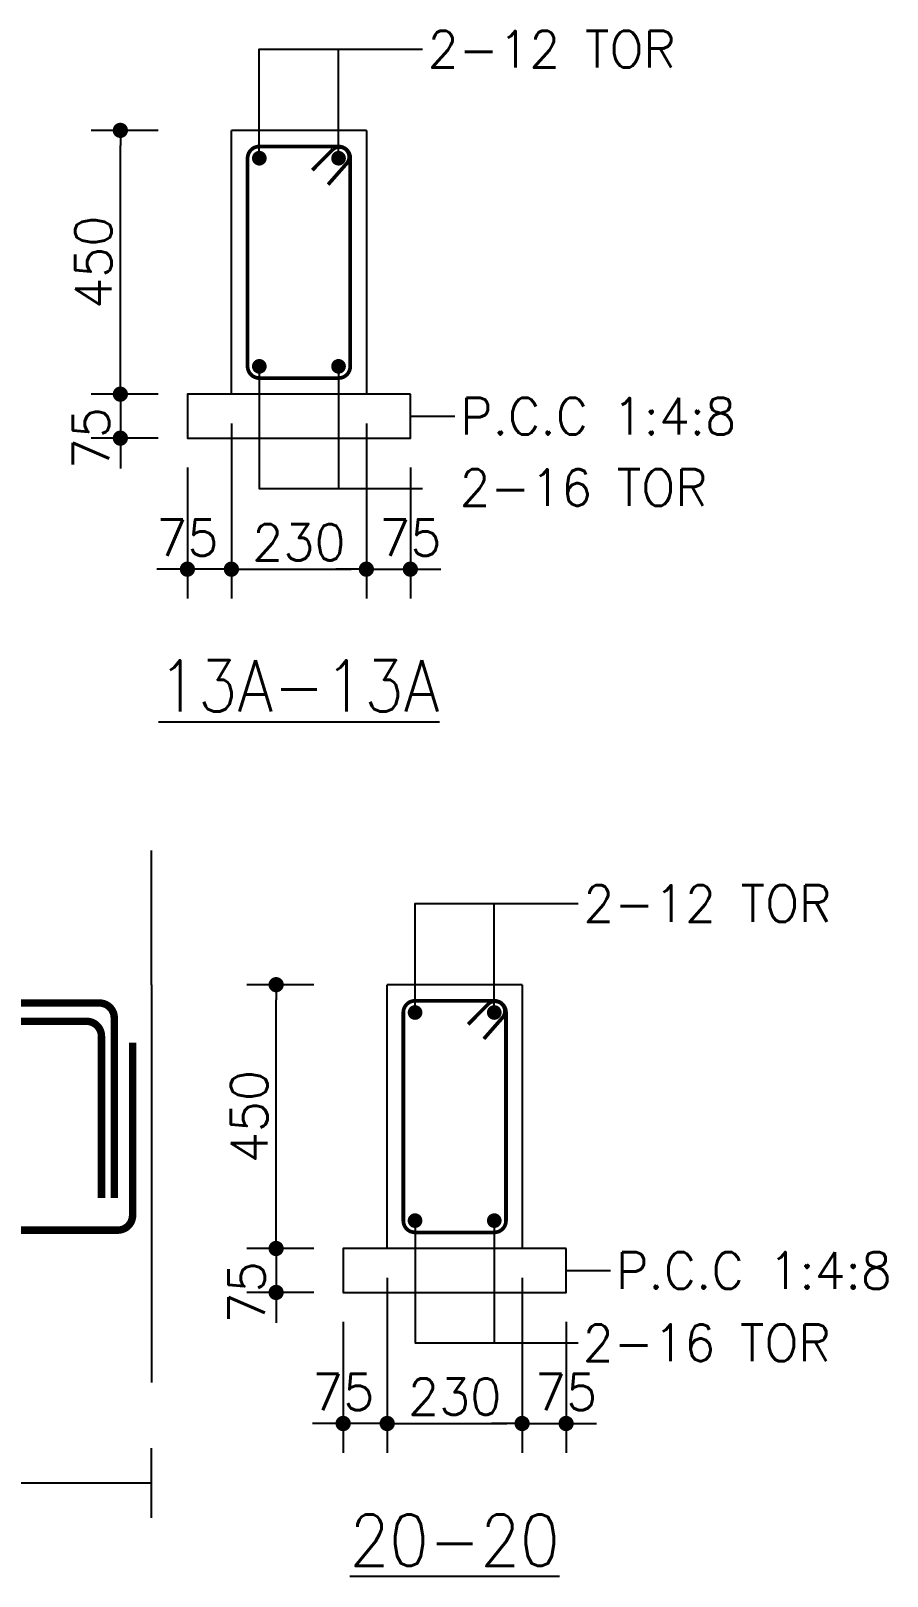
# Model space of a CAD drawing. Extents: x -200722 to 834823, y -494970 to 88783.
# Drawn here: x 298044 to 303881, y -388737 to -378194 of the extents above; entities that cross this region are included whole.
import ezdxf
from ezdxf.enums import TextEntityAlignment as Align

# ---------------------------------------------------------------- set-up
doc = ezdxf.new("R2010")
doc.units = 0
doc.header["$LTSCALE"] = 100
doc.header["$MEASUREMENT"] = 0
doc.header["$PDMODE"] = 34
doc.layers.get('0').update_dxf_attribs({"linetype": 'CONTINUOUS'})
doc.layers.get('DEFPOINTS').update_dxf_attribs({"linetype": 'CONTINUOUS'})
for name, color, linetype in [('B_NO', 3, 'CONTINUOUS'), ('BEAM', 4, 'CONTINUOUS'), ('STEEL', 6, 'CONTINUOUS'), ('TEXT', 2, 'CONTINUOUS')]:
    doc.layers.add(name, color=color, linetype=linetype)
doc.styles.add('ROMANS', font='romans.shx')
doc.styles.get("Standard").update_dxf_attribs({"font": 'simplex.shx'})
doc.dimstyles.new('STANDARD$0', dxfattribs={"dimtxt": 2.5, "dimasz": 2.5, "dimexe": 2, "dimexo": 0.7, "dimgap": 0.9, "dimtad": 1, "dimdec": 0, "dimdsep": 46, "dimtxsty": 'ROMANS', "dimcen": 0.09, "dimclrd": 4, "dimclre": 4, "dimclrt": 3, "dimadec": 0, "dimazin": 0, "dimtfac": 1, "dimtdec": 0, "dimtmove": 0, "dimatfit": 3, "dimfxl": 1, "dimtolj": 1, "dimtzin": 0, "dimarcsym": 0})

# ---------------------------------------------------------------- blocks, each defined once
blk = doc.blocks.new('DOT')
at = {"color": 0, "linetype": 'ByBlock'}
blk.add_line((-0.5, 0), (-1, 0), dxfattribs=at)
at = {"color": 0, "linetype": 'ByBlock', "const_width": 0.5}
blk.add_lwpolyline([(-0.25, 0, 1), (0.25, 0, 1)], format="xyb", close=True, dxfattribs=at)
blk = doc.blocks.new('*D1533')
at = {"layer": 'BEAM', "color": 0, "lineweight": -2, "transparency": 16777216}
for p, q in [((300473, -386702), (300473, -387896)), ((301393, -386702), (301393, -387896)), ((300577, -387696), (301289, -387696))]:
    blk.add_line(p, q, dxfattribs=at)
at = {"layer": 'DEFPOINTS', "color": 0, "lineweight": -3, "transparency": 16777216}
for p in [(300473, -386502), (301393, -386502), (301393, -387696)]:
    blk.add_point(p, dxfattribs=at)
at = {"layer": 'BEAM', "color": 0, "lineweight": -2, "transparency": 16777216, "xscale": 104, "yscale": 104, "zscale": 104, "rotation": 180}
blk.add_blockref('DOT', (300473, -387696), dxfattribs=at)
at = {"layer": 'BEAM', "color": 0, "lineweight": -2, "transparency": 16777216, "xscale": 104, "yscale": 104, "zscale": 104}
blk.add_blockref('DOT', (301393, -387696), dxfattribs=at)
at = {"layer": 'BEAM', "color": 0, "transparency": 16777216, "insert": (300933, -387512), "char_height": 248, "attachment_point": 5}
blk.add_mtext('\\A1;230', dxfattribs=at)
blk = doc.blocks.new('_DOT')
at = {"color": 0, "linetype": 'ByBlock'}
blk.add_line((-0.5, 0), (-1, 0), dxfattribs=at)
at = {"color": 0, "linetype": 'ByBlock', "const_width": 0.5}
blk.add_lwpolyline([(-0.25, 0, 1), (0.25, 0, 1)], format="xyb", close=True, dxfattribs=at)
blk = doc.blocks.new('*D1534')
at = {"layer": 'BEAM', "color": 0, "lineweight": -2, "transparency": 16777216}
for p, q in [((299973, -384702), (299516, -384702)), ((299716, -386398), (299716, -384806)), ((299973, -386502), (299516, -386502))]:
    blk.add_line(p, q, dxfattribs=at)
at = {"layer": 'DEFPOINTS', "color": 0, "lineweight": -3, "transparency": 16777216}
for p in [(299716, -384702), (300173, -384702), (300173, -386502)]:
    blk.add_point(p, dxfattribs=at)
at = {"layer": 'BEAM', "color": 0, "lineweight": -2, "transparency": 16777216, "xscale": 104, "yscale": 104, "zscale": 104}
for p, rotation in [((299716, -384702), 90), ((299716, -386502), 270)]:
    blk.add_blockref('DOT', p, dxfattribs=dict(at, rotation=rotation))
at = {"layer": 'BEAM', "color": 0, "transparency": 16777216, "insert": (299532, -385602), "char_height": 248, "attachment_point": 5, "rotation": 90}
blk.add_mtext('\\A1;450', dxfattribs=at)
blk = doc.blocks.new('*D1536')
at = {"layer": 'BEAM', "color": 0, "lineweight": -2, "transparency": 16777216}
for p, q in [((301393, -387002), (301393, -387896)), ((301693, -387002), (301693, -387896)), ((301289, -387696), (301185, -387696)), ((301393, -387696), (301693, -387696)), ((301797, -387696), (301901, -387696))]:
    blk.add_line(p, q, dxfattribs=at)
at = {"layer": 'DEFPOINTS', "color": 0, "lineweight": -3, "transparency": 16777216}
for p in [(301393, -386802), (301693, -386802), (301693, -387696)]:
    blk.add_point(p, dxfattribs=at)
at = {"layer": 'BEAM', "color": 0, "lineweight": -2, "transparency": 16777216, "xscale": 104, "yscale": 104, "zscale": 104}
blk.add_blockref('DOT', (301393, -387696), dxfattribs=at)
at = {"layer": 'BEAM', "color": 0, "lineweight": -2, "transparency": 16777216, "xscale": 104, "yscale": 104, "zscale": 104, "rotation": 180}
blk.add_blockref('DOT', (301693, -387696), dxfattribs=at)
at = {"layer": 'BEAM', "color": 0, "transparency": 16777216, "insert": (301693, -387480), "char_height": 248, "attachment_point": 5}
blk.add_mtext('\\A1;75', dxfattribs=at)
blk = doc.blocks.new('*D1537')
at = {"layer": 'BEAM', "color": 0, "lineweight": -2, "transparency": 16777216}
for p, q in [((300173, -387002), (300173, -387896)), ((300473, -387002), (300473, -387896)), ((300069, -387696), (299965, -387696)), ((300473, -387696), (300173, -387696)), ((300577, -387696), (300681, -387696))]:
    blk.add_line(p, q, dxfattribs=at)
at = {"layer": 'DEFPOINTS', "color": 0, "lineweight": -3, "transparency": 16777216}
for p in [(300173, -386802), (300473, -386802), (300173, -387696)]:
    blk.add_point(p, dxfattribs=at)
at = {"layer": 'BEAM', "color": 0, "lineweight": -2, "transparency": 16777216, "xscale": 104, "yscale": 104, "zscale": 104}
blk.add_blockref('DOT', (300173, -387696), dxfattribs=at)
at = {"layer": 'BEAM', "color": 0, "lineweight": -2, "transparency": 16777216, "xscale": 104, "yscale": 104, "zscale": 104, "rotation": 180}
blk.add_blockref('DOT', (300473, -387696), dxfattribs=at)
at = {"layer": 'BEAM', "color": 0, "transparency": 16777216, "insert": (300173, -387480), "char_height": 248, "attachment_point": 5}
blk.add_mtext('\\A1;75', dxfattribs=at)
blk = doc.blocks.new('*D1538')
at = {"layer": 'BEAM', "color": 0, "lineweight": -2, "transparency": 16777216}
for p, q in [((299716, -386398), (299716, -386294)), ((299973, -386502), (299516, -386502)), ((299716, -386502), (299716, -386802)), ((299973, -386802), (299516, -386802)), ((299716, -386906), (299716, -387010))]:
    blk.add_line(p, q, dxfattribs=at)
at = {"layer": 'DEFPOINTS', "color": 0, "lineweight": -3, "transparency": 16777216}
for p in [(300173, -386502), (299716, -386802), (300173, -386802)]:
    blk.add_point(p, dxfattribs=at)
at = {"layer": 'BEAM', "color": 0, "lineweight": -2, "transparency": 16777216, "xscale": 104, "yscale": 104, "zscale": 104}
for p, rotation in [((299716, -386502), 270), ((299716, -386802), 90)]:
    blk.add_blockref('DOT', p, dxfattribs=dict(at, rotation=rotation))
at = {"layer": 'BEAM', "color": 0, "transparency": 16777216, "insert": (299516, -386802), "char_height": 248, "attachment_point": 5, "rotation": 90}
blk.add_mtext('\\A1;75', dxfattribs=at)
blk = doc.blocks.new('*D1918')
at = {"layer": 'BEAM', "color": 0, "lineweight": -2, "transparency": 16777216}
for p, q in [((299411, -380873), (299411, -382067)), ((300331, -380873), (300331, -382067)), ((299515, -381867), (300227, -381867))]:
    blk.add_line(p, q, dxfattribs=at)
at = {"layer": 'DEFPOINTS', "color": 0, "lineweight": -3, "transparency": 16777216}
for p in [(299411, -380673), (300331, -380673), (300331, -381867)]:
    blk.add_point(p, dxfattribs=at)
at = {"layer": 'BEAM', "color": 0, "lineweight": -2, "transparency": 16777216, "xscale": 104, "yscale": 104, "zscale": 104, "rotation": 180}
blk.add_blockref('DOT', (299411, -381867), dxfattribs=at)
at = {"layer": 'BEAM', "color": 0, "lineweight": -2, "transparency": 16777216, "xscale": 104, "yscale": 104, "zscale": 104}
blk.add_blockref('DOT', (300331, -381867), dxfattribs=at)
at = {"layer": 'BEAM', "color": 0, "transparency": 16777216, "insert": (299871, -381683), "char_height": 248, "attachment_point": 5}
blk.add_mtext('\\A1;230', dxfattribs=at)
blk = doc.blocks.new('*D1919')
at = {"layer": 'BEAM', "color": 0, "lineweight": -2, "transparency": 16777216}
for p, q in [((298911, -378873), (298454, -378873)), ((298654, -380569), (298654, -378977)), ((298911, -380673), (298454, -380673))]:
    blk.add_line(p, q, dxfattribs=at)
at = {"layer": 'DEFPOINTS', "color": 0, "lineweight": -3, "transparency": 16777216}
for p in [(298654, -378873), (299111, -378873), (299111, -380673)]:
    blk.add_point(p, dxfattribs=at)
at = {"layer": 'BEAM', "color": 0, "lineweight": -2, "transparency": 16777216, "xscale": 104, "yscale": 104, "zscale": 104}
for p, rotation in [((298654, -378873), 90), ((298654, -380673), 270)]:
    blk.add_blockref('DOT', p, dxfattribs=dict(at, rotation=rotation))
at = {"layer": 'BEAM', "color": 0, "transparency": 16777216, "insert": (298470, -379773), "char_height": 248, "attachment_point": 5, "rotation": 90}
blk.add_mtext('\\A1;450', dxfattribs=at)
blk = doc.blocks.new('*D1921')
at = {"layer": 'BEAM', "color": 0, "lineweight": -2, "transparency": 16777216}
for p, q in [((300331, -381173), (300331, -382067)), ((300631, -381173), (300631, -382067)), ((300227, -381867), (300123, -381867)), ((300331, -381867), (300631, -381867)), ((300735, -381867), (300839, -381867))]:
    blk.add_line(p, q, dxfattribs=at)
at = {"layer": 'DEFPOINTS', "color": 0, "lineweight": -3, "transparency": 16777216}
for p in [(300331, -380973), (300631, -380973), (300631, -381867)]:
    blk.add_point(p, dxfattribs=at)
at = {"layer": 'BEAM', "color": 0, "lineweight": -2, "transparency": 16777216, "xscale": 104, "yscale": 104, "zscale": 104}
blk.add_blockref('DOT', (300331, -381867), dxfattribs=at)
at = {"layer": 'BEAM', "color": 0, "lineweight": -2, "transparency": 16777216, "xscale": 104, "yscale": 104, "zscale": 104, "rotation": 180}
blk.add_blockref('DOT', (300631, -381867), dxfattribs=at)
at = {"layer": 'BEAM', "color": 0, "transparency": 16777216, "insert": (300631, -381651), "char_height": 248, "attachment_point": 5}
blk.add_mtext('\\A1;75', dxfattribs=at)
blk = doc.blocks.new('*D1922')
at = {"layer": 'BEAM', "color": 0, "lineweight": -2, "transparency": 16777216}
for p, q in [((299111, -381173), (299111, -382067)), ((299411, -381173), (299411, -382067)), ((299007, -381867), (298903, -381867)), ((299411, -381867), (299111, -381867)), ((299515, -381867), (299619, -381867))]:
    blk.add_line(p, q, dxfattribs=at)
at = {"layer": 'DEFPOINTS', "color": 0, "lineweight": -3, "transparency": 16777216}
for p in [(299111, -380973), (299411, -380973), (299111, -381867)]:
    blk.add_point(p, dxfattribs=at)
at = {"layer": 'BEAM', "color": 0, "lineweight": -2, "transparency": 16777216, "xscale": 104, "yscale": 104, "zscale": 104}
blk.add_blockref('DOT', (299111, -381867), dxfattribs=at)
at = {"layer": 'BEAM', "color": 0, "lineweight": -2, "transparency": 16777216, "xscale": 104, "yscale": 104, "zscale": 104, "rotation": 180}
blk.add_blockref('DOT', (299411, -381867), dxfattribs=at)
at = {"layer": 'BEAM', "color": 0, "transparency": 16777216, "insert": (299111, -381651), "char_height": 248, "attachment_point": 5}
blk.add_mtext('\\A1;75', dxfattribs=at)
blk = doc.blocks.new('*D1923')
at = {"layer": 'BEAM', "color": 0, "lineweight": -2, "transparency": 16777216}
for p, q in [((298654, -380569), (298654, -380465)), ((298911, -380673), (298454, -380673)), ((298654, -380673), (298654, -380973)), ((298911, -380973), (298454, -380973)), ((298654, -381077), (298654, -381181))]:
    blk.add_line(p, q, dxfattribs=at)
at = {"layer": 'DEFPOINTS', "color": 0, "lineweight": -3, "transparency": 16777216}
for p in [(299111, -380673), (298654, -380973), (299111, -380973)]:
    blk.add_point(p, dxfattribs=at)
at = {"layer": 'BEAM', "color": 0, "lineweight": -2, "transparency": 16777216, "xscale": 104, "yscale": 104, "zscale": 104}
for p, rotation in [((298654, -380673), 270), ((298654, -380973), 90)]:
    blk.add_blockref('DOT', p, dxfattribs=dict(at, rotation=rotation))
at = {"layer": 'BEAM', "color": 0, "transparency": 16777216, "insert": (298454, -380973), "char_height": 248, "attachment_point": 5, "rotation": 90}
blk.add_mtext('\\A1;75', dxfattribs=at)

msp = doc.modelspace()

# ---------------------------------------------------------------- linework, layer by layer
at = {"layer": 'BEAM', "color": 18, "true_color": 0x000000}
for p, q in [((300331.4, -378873.1), (299411.4, -378873.1)), ((299411.4, -380673.1), (299411.4, -378873.1)), ((300331.4, -378873.1), (300331.4, -380673.1)), ((300331.4, -380673.1), (299411.4, -380673.1)), ((301393.1, -384701.9, 0), (300473.1, -384701.9, 0)), ((300473.1, -386501.9, 0), (300473.1, -384701.9, 0)), ((301393.1, -384701.9, 0), (301393.1, -386501.9, 0)), ((301393.1, -386501.9, 0), (300473.1, -386501.9, 0))]:
    msp.add_line(p, q, dxfattribs=at)
at = {"layer": 'BEAM', "color": 18, "linetype": 'ByBlock', "true_color": 0x000000}
for p, q in [((298867.4, -384701.9, 0), (298867.4, -383787.5, 0)), ((298867.4, -384701.9, 0), (298867.4, -386501.9)), ((298867.4, -386501.9), (298867.4, -387416.3)), ((298867.4, -388339.6, 0), (298867.4, -387864.3, 0)), ((288027.4, -388101.9, 0), (298867.4, -388101.9, 0))]:
    msp.add_line(p, q, dxfattribs=at)
at = {"layer": 'BEAM', "color": 18, "true_color": 0x000000, "elevation": 0}
for points in [[(300331.4, -379473.1), (300331.4, -380673.1)], [(301393.1, -385301.9), (301393.1, -386501.9)]]:
    msp.add_lwpolyline(points, dxfattribs=at)
for points in [[(300631.4, -380673.1), (299111.4, -380673.1), (299111.4, -380973.1), (300631.4, -380973.1)], [(301693.1, -386501.9), (300173.1, -386501.9), (300173.1, -386801.9), (301693.1, -386801.9)]]:
    msp.add_lwpolyline(points, close=True, dxfattribs=at)
at = {"layer": 'STEEL', "color": 18, "true_color": 0x000000, "elevation": 0}
for points, const_width in [([(299601.4, -378983.1), (300141.4, -378983.1, -0.4142136), (300221.4, -379063.1), (300221.4, -380483.1, -0.4142136), (300141.4, -380563.1), (299601.4, -380563.1, -0.4142136), (299521.4, -380483.1), (299521.4, -379063.1, -0.4142136)], 25.4), ([(299576.4, -379063.1, 1), (299626.4, -379063.1, 1)], 50), ([(300116.4, -379063.1, 1), (300166.4, -379063.1, 1)], 50), ([(299576.4, -380483.1, -1), (299626.4, -380483.1, -1)], 50), ([(300116.4, -380483.1, -1), (300166.4, -380483.1, -1)], 50), ([(300663.1, -384811.9), (301203.1, -384811.9, -0.4142136), (301283.1, -384891.9), (301283.1, -386311.9, -0.4142136), (301203.1, -386391.9), (300663.1, -386391.9, -0.4142136), (300583.1, -386311.9), (300583.1, -384891.9, -0.4142136)], 25.4), ([(300638.1, -384891.9, 1), (300688.1, -384891.9, 1)], 50), ([(301178.1, -384891.9, 1), (301228.1, -384891.9, 1)], 50), ([(300638.1, -386311.9, -1), (300688.1, -386311.9, -1)], 50), ([(301178.1, -386311.9, -1), (301228.1, -386311.9, -1)], 50)]:
    msp.add_lwpolyline(points, format="xyb", close=True, dxfattribs=dict(at, const_width=const_width))
at = {"layer": 'STEEL', "color": 18, "true_color": 0x000000}
for points, const_width, elevation in [([(299962.8, -379144.1), (300103.2, -379002.3, -0.9245164), (300197.5, -379098), (300070.2, -379243, -122.114008)], 25, 0), ([(298612.4, -386157.8), (298612.4, -384928.5, 0.4142136), (298510.8, -384826.9), (288382.4, -384826.9, 0.4142136), (288282.4, -384926.9), (288282.4, -386157.8)], 50.8, -1101.5), ([(301024.6, -384972.9), (301165, -384831.1, -0.9245164), (301259.2, -384926.8), (301131.9, -385071.8, -122.114008)], 25, 0), ([(288157.4, -385098.6), (288157.4, -386275.3, 0.4142136), (288259, -386376.9), (298635.8, -386376.9, 0.4142136), (298737.4, -386275.3), (298737.4, -385098.6)], 50.8, -1101.5)]:
    msp.add_lwpolyline(points, format="xyb", dxfattribs=dict(at, const_width=const_width, elevation=elevation))
at = {"layer": 'STEEL', "color": 3, "const_width": 50.8, "elevation": 0}
msp.add_lwpolyline([(298525.1, -386157.8), (298525.1, -385053.5, 0.4142136), (298423.5, -384951.9), (294707.4, -384951.9)], format="xyb", dxfattribs=at)
at = {"layer": 'TEXT', "color": 18, "true_color": 0x000000, "elevation": 0}
for points in [[(299601.4, -379063.1), (299601.4, -378319.4), (300713, -378319.4)], [(300141.4, -379063.1), (300141.4, -378319.4)], [(299601.4, -380483.1), (299601.4, -381316.4), (300713, -381316.4)], [(300141.4, -380483.1), (300141.4, -381316.4)], [(300631.4, -380823.1), (300934.9, -380823.1)], [(300663.1, -384891.9), (300663.1, -384148.2), (301774.7, -384148.2)], [(301203.1, -384891.9), (301203.1, -384148.2)], [(300663.1, -386311.9), (300663.1, -387145.2), (301774.7, -387145.2)], [(301203.1, -386311.9), (301203.1, -387145.2)], [(301693.1, -386651.9), (301996.6, -386651.9)]]:
    msp.add_lwpolyline(points, dxfattribs=at)

# ---------------------------------------------------------------- texts
at = {"layer": 'B_NO', "color": 18, "true_color": 0x000000, "width": 0.9}
for s, p in [('%%U13A-13A', (299871.4, -382663.4, 0)), ('%%U20-20', (300933.1, -388492.2, 0))]:
    msp.add_text(s, height=350, dxfattribs=at).set_placement(p, align=Align.MIDDLE)
at = {"layer": 'TEXT', "color": 18, "true_color": 0x000000, "width": 0.98}
for s, p in [('2-12 TOR', (300749.3, -378319.4)), ('P.C.C 1:4:8', (300971.3, -380823.1)), ('2-16 TOR', (300966.8, -381310.3, 0)), ('2-12 TOR', (301811.1, -384148.2, 0)), ('P.C.C 1:4:8', (302033, -386651.9, 0)), ('2-16 TOR', (301806.4, -387145.2, 0))]:
    msp.add_text(s, height=250, dxfattribs=at).set_placement(p, align=Align.MIDDLE_LEFT)

# ---------------------------------------------------------------- dimensions: what is measured, and where the dimension line sits
at = {"layer": 'BEAM', "color": 18, "true_color": 0x000000}
for base, p1, p2, picture, middle in [((298654, -378873.1), (299111.4, -380673.1), (299111.4, -378873.1), '*D1919', (298470, -379773.1)), ((299715.7, -384701.9, 0), (300173.1, -386501.9, 0), (300173.1, -384701.9, 0), '*D1534', (299531.7, -385601.9, 0))]:
    dim = msp.add_linear_dim(base=base, p1=p1, p2=p2, angle=90, dimstyle='STANDARD$0', override={"dimscale": 8, "dimtxt": 31, "dimasz": 13, "dimexe": 25, "dimexo": 25, "dimgap": 7.5, "dimdec": 0, "dimlfac": 0.25, "dimzin": 3, "dimtxsty": 'Standard', "dimblk": 'DOT', "dimcen": 3, "dimdle": 4, "dimclrd": 0, "dimclre": 0, "dimclrt": 0, "dimtdec": 0, "dimtmove": 2, "dimldrblk": 'DOT', "dimtzin": 3}, dxfattribs=at)
    dim.commit()
    dim.dimension.update_dxf_attribs({"geometry": picture, "text_midpoint": middle})
for base, p1, p2, angle, picture, middle in [((298654, -380973.1), (299111.4, -380673.1), (299111.4, -380973.1), 270, '*D1923', (298454, -380973.1)), ((299111.4, -381867), (299411.4, -380973.1), (299111.4, -380973.1), 180, '*D1922', (299111.4, -381651.2)), ((299715.7, -386801.9, 0), (300173.1, -386501.9, 0), (300173.1, -386801.9, 0), 270, '*D1538', (299515.7, -386801.9, 0)), ((300173.1, -387695.8, 0), (300473.1, -386801.9, 0), (300173.1, -386801.9, 0), 180, '*D1537', (300173.1, -387480, 0))]:
    dim = msp.add_linear_dim(base=base, p1=p1, p2=p2, angle=angle, dimstyle='STANDARD$0', override={"dimscale": 8, "dimtxt": 31, "dimasz": 13, "dimexe": 25, "dimexo": 25, "dimgap": 7.5, "dimdec": 0, "dimlfac": 0.25, "dimzin": 3, "dimtxsty": 'Standard', "dimblk": 'DOT', "dimcen": 3, "dimdle": 4, "dimclrd": 0, "dimclre": 0, "dimclrt": 0, "dimtdec": 0, "dimtmove": 2, "dimldrblk": 'DOT', "dimtzin": 3}, dxfattribs=at)
    dim.commit()
    dim.dimension.update_dxf_attribs({"geometry": picture, "text_midpoint": middle, "dimtype": 160})
for base, p1, p2, picture, middle in [((300331.4, -381867), (299411.4, -380673.1), (300331.4, -380673.1), '*D1918', (299871.4, -381683)), ((301393.1, -387695.8, 0), (300473.1, -386501.9, 0), (301393.1, -386501.9, 0), '*D1533', (300933.1, -387511.8, 0))]:
    dim = msp.add_linear_dim(base=base, p1=p1, p2=p2, dimstyle='STANDARD$0', override={"dimscale": 8, "dimtxt": 31, "dimasz": 13, "dimexe": 25, "dimexo": 25, "dimgap": 7.5, "dimdec": 0, "dimlfac": 0.25, "dimzin": 3, "dimtxsty": 'Standard', "dimblk": 'DOT', "dimcen": 3, "dimdle": 4, "dimclrd": 0, "dimclre": 0, "dimclrt": 0, "dimtdec": 0, "dimtmove": 2, "dimldrblk": 'DOT', "dimtzin": 3}, dxfattribs=at)
    dim.commit()
    dim.dimension.update_dxf_attribs({"geometry": picture, "text_midpoint": middle})
for base, p1, p2, picture, middle in [((300631.4, -381867), (300331.4, -380973.1), (300631.4, -380973.1), '*D1921', (300631.4, -381651.2)), ((301693.1, -387695.8, 0), (301393.1, -386801.9, 0), (301693.1, -386801.9, 0), '*D1536', (301693.1, -387480, 0))]:
    dim = msp.add_linear_dim(base=base, p1=p1, p2=p2, dimstyle='STANDARD$0', override={"dimscale": 8, "dimtxt": 31, "dimasz": 13, "dimexe": 25, "dimexo": 25, "dimgap": 7.5, "dimdec": 0, "dimlfac": 0.25, "dimzin": 3, "dimtxsty": 'Standard', "dimblk": 'DOT', "dimcen": 3, "dimdle": 4, "dimclrd": 0, "dimclre": 0, "dimclrt": 0, "dimtdec": 0, "dimtmove": 2, "dimldrblk": 'DOT', "dimtzin": 3}, dxfattribs=at)
    dim.commit()
    dim.dimension.update_dxf_attribs({"geometry": picture, "text_midpoint": middle, "dimtype": 160})

doc.saveas('drawing.dxf')
